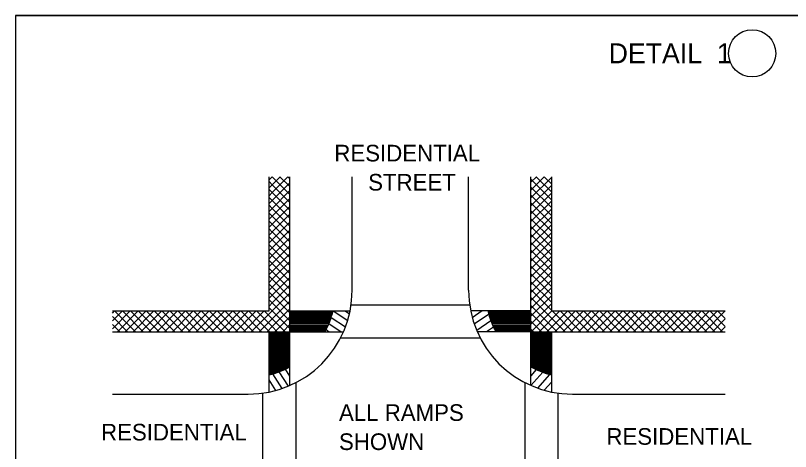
# Model space of a CAD drawing. Extents: x 1007 to 1035.5, y 1000.5 to 1021.5.
# Drawn here: x 1007 to 1016.32, y 1016.26 to 1021.5 of the extents above; entities that cross this region are included whole.
import ezdxf

# ---------------------------------------------------------------- set-up
doc = ezdxf.new("R2010")
doc.units = 0
for name, color, linetype in [('Level 1', 7, 'Continuous'), ('Level 10', 7, 'Continuous'), ('Level 11', 7, 'Continuous')]:
    doc.layers.add(name, color=color, linetype=linetype)

msp = doc.modelspace()

# ---------------------------------------------------------------- linework, layer by layer
at = {"layer": 'Level 1'}
for p, q in [((1010.05, 1017.95), (1010.05, 1019.5622)), ((1010.05, 1019.5247), (1010.087, 1019.5617)), ((1010.087, 1019.5617), (1010.0864, 1019.5622)), ((1010.087, 1019.3723), (1010.2769, 1019.5622)), ((1010.087, 1019.467), (1010.1822, 1019.5622)), ((1010.087, 1019.5618), (1010.0874, 1019.5622)), ((1010.3, 1019.3486), (1010.087, 1019.5617)), ((1010.3, 1019.4434), (1010.1813, 1019.5622)), ((1010.3, 1019.5382), (1010.276, 1019.5622)), ((1010.3, 1017.7), (1010.3, 1019.5622)), ((1011.05, 1018.2), (1011.05, 1019.5622)), ((1012.45, 1018.2), (1012.45, 1019.5622)), ((1013.2, 1017.7), (1013.2, 1019.5622)), ((1013.2, 1019.4019), (1013.3603, 1019.5622)), ((1013.2, 1019.4966), (1013.2656, 1019.5622)), ((1013.2, 1019.3071), (1013.45, 1019.5571)), ((1013.45, 1019.3768), (1013.2647, 1019.5622)), ((1013.45, 1019.4716), (1013.3594, 1019.5622)), ((1013.45, 1017.95), (1013.45, 1019.5622)), ((1010.087, 1019.4669), (1010.05, 1019.5039)), ((1010.05, 1019.4299), (1010.087, 1019.467)), ((1010.087, 1019.2775), (1010.3, 1019.4905)), ((1010.3, 1019.2539), (1010.087, 1019.467)), ((1013.45, 1019.2821), (1013.2, 1019.5321)), ((1013.2, 1019.2123), (1013.45, 1019.4623)), ((1010.087, 1019.3722), (1010.05, 1019.4091)), ((1010.05, 1019.3351), (1010.087, 1019.3722)), ((1010.087, 1019.1828), (1010.3, 1019.3958)), ((1010.3, 1019.1592), (1010.087, 1019.3723)), ((1013.45, 1019.1873), (1013.2, 1019.4373)), ((1013.2, 1019.1177), (1013.45, 1019.3677)), ((1010.087, 1019.2774), (1010.05, 1019.3143)), ((1010.05, 1019.2404), (1010.087, 1019.2774)), ((1010.087, 1019.088), (1010.3, 1019.301)), ((1010.3, 1019.0643), (1010.087, 1019.2774)), ((1013.45, 1019.0926), (1013.2, 1019.3426)), ((1013.2, 1019.0228), (1013.45, 1019.2728)), ((1010.087, 1019.1827), (1010.05, 1019.2196)), ((1010.05, 1019.1456), (1010.087, 1019.1827)), ((1010.087, 1018.9933), (1010.3, 1019.2063)), ((1010.3, 1018.9697), (1010.087, 1019.1828)), ((1013.45, 1018.9978), (1013.2, 1019.2478)), ((1013.2, 1018.9281), (1013.45, 1019.1781)), ((1010.087, 1019.0879), (1010.05, 1019.1248)), ((1010.05, 1019.0508), (1010.087, 1019.0879)), ((1010.087, 1018.8985), (1010.3, 1019.1115)), ((1010.3, 1018.8748), (1010.087, 1019.0879)), ((1013.45, 1018.9031), (1013.2, 1019.1531)), ((1013.2, 1018.8333), (1013.45, 1019.0833)), ((1010.087, 1018.9932), (1010.05, 1019.0301)), ((1010.05, 1018.9562), (1010.087, 1018.9932)), ((1010.087, 1018.8038), (1010.3, 1019.0168)), ((1010.3, 1018.7801), (1010.087, 1018.9932)), ((1013.45, 1018.8083), (1013.2, 1019.0583)), ((1013.2, 1018.7386), (1013.45, 1018.9886)), ((1010.087, 1018.8984), (1010.05, 1018.9353)), ((1010.05, 1018.8613), (1010.087, 1018.8984)), ((1010.087, 1018.709), (1010.3, 1018.922)), ((1010.3, 1018.6854), (1010.087, 1018.8985)), ((1013.45, 1018.7136), (1013.2, 1018.9636)), ((1013.2, 1018.6438), (1013.45, 1018.8938)), ((1010.087, 1018.8037), (1010.05, 1018.8407)), ((1010.05, 1018.7666), (1010.087, 1018.8037)), ((1010.087, 1018.6143), (1010.3, 1018.8273)), ((1010.3, 1018.5906), (1010.087, 1018.8037)), ((1013.45, 1018.6188), (1013.2, 1018.8688)), ((1013.2, 1018.5491), (1013.45, 1018.7991)), ((1010.087, 1018.7089), (1010.05, 1018.7459)), ((1010.05, 1018.6719), (1010.087, 1018.7089)), ((1010.087, 1018.5194), (1010.3, 1018.7324)), ((1010.3, 1018.4958), (1010.087, 1018.7089)), ((1013.45, 1018.5241), (1013.2, 1018.7741)), ((1013.2, 1018.4543), (1013.45, 1018.7043)), ((1010.087, 1018.6142), (1010.05, 1018.6511)), ((1010.05, 1018.5771), (1010.087, 1018.6142)), ((1010.087, 1018.4247), (1010.3, 1018.6377)), ((1010.3, 1018.4012), (1010.087, 1018.6143)), ((1013.45, 1018.4293), (1013.2, 1018.6793)), ((1013.2, 1018.3596), (1013.45, 1018.6096)), ((1010.087, 1018.5193), (1010.05, 1018.5563)), ((1010.05, 1018.4823), (1010.087, 1018.5194)), ((1010.087, 1018.3299), (1010.3, 1018.5429)), ((1010.3, 1018.3063), (1010.087, 1018.5194)), ((1013.45, 1018.3346), (1013.2, 1018.5846)), ((1010.087, 1018.4246), (1010.05, 1018.4616)), ((1010.05, 1018.3876), (1010.087, 1018.4246)), ((1010.087, 1018.2352), (1010.3, 1018.4482)), ((1010.3, 1018.2117), (1010.087, 1018.4247)), ((1013.2, 1018.2648), (1013.45, 1018.5148)), ((1013.45, 1018.2398), (1013.2, 1018.4898)), ((1010.087, 1018.3299), (1010.05, 1018.3668)), ((1010.05, 1018.2929), (1010.087, 1018.3299)), ((1010.087, 1018.1404), (1010.3, 1018.3534)), ((1010.3, 1018.1168), (1010.087, 1018.3299)), ((1013.2, 1018.1701), (1013.45, 1018.4201)), ((1013.45, 1018.1451), (1013.2, 1018.3951)), ((1010.087, 1018.2351), (1010.05, 1018.2721)), ((1010.087, 1018.0457), (1010.3, 1018.2587)), ((1013.2, 1018.0753), (1013.45, 1018.3253)), ((1013.45, 1018.0503), (1013.2, 1018.3003)), ((1010.05, 1018.1982), (1010.087, 1018.2352)), ((1010.087, 1018.1403), (1010.05, 1018.1773)), ((1010.3, 1018.0222), (1010.087, 1018.2352)), ((1010.087, 1017.9509), (1010.3, 1018.1639)), ((1013.2, 1017.9806), (1013.45, 1018.2306)), ((1013.45, 1017.9556), (1013.2, 1018.2056)), ((1010.05, 1018.1033), (1010.087, 1018.1403)), ((1010.087, 1018.0457), (1010.05, 1018.0826)), ((1010.3, 1017.9274), (1010.087, 1018.1404)), ((1010.087, 1017.8562), (1010.3, 1018.0692)), ((1013.2, 1017.8858), (1013.45, 1018.1358)), ((1013.6108, 1017.7), (1013.2, 1018.1108)), ((1010.05, 1018.0087), (1010.087, 1018.0457)), ((1010.087, 1017.9508), (1010.05, 1017.9878)), ((1010.3, 1017.8326), (1010.087, 1018.0457)), ((1010.087, 1017.7614), (1010.3, 1017.9744)), ((1011.0377, 1018.025), (1012.4623, 1018.025)), ((1013.2, 1017.791), (1013.45, 1018.041)), ((1013.5161, 1017.7), (1013.2, 1018.0161)), ((1008.1659, 1017.95), (1010.05, 1017.95)), ((1008.1659, 1017.7353), (1008.3806, 1017.95)), ((1008.1659, 1017.8301), (1008.2858, 1017.95)), ((1008.1659, 1017.9248), (1008.1911, 1017.95)), ((1008.3481, 1017.7), (1008.1659, 1017.8822)), ((1008.4428, 1017.7), (1008.1928, 1017.95)), ((1008.2253, 1017.7), (1008.4753, 1017.95)), ((1008.5375, 1017.7), (1008.2875, 1017.95)), ((1008.32, 1017.7), (1008.57, 1017.95)), ((1008.6323, 1017.7), (1008.3823, 1017.95)), ((1008.4148, 1017.7), (1008.6648, 1017.95)), ((1008.727, 1017.7), (1008.477, 1017.95)), ((1008.5096, 1017.7), (1008.7596, 1017.95)), ((1008.8218, 1017.7), (1008.5718, 1017.95)), ((1008.6043, 1017.7), (1008.8543, 1017.95)), ((1008.9166, 1017.7), (1008.6666, 1017.95)), ((1008.6991, 1017.7), (1008.9491, 1017.95)), ((1009.0113, 1017.7), (1008.7613, 1017.95)), ((1008.7938, 1017.7), (1009.0438, 1017.95)), ((1009.1061, 1017.7), (1008.8561, 1017.95)), ((1008.8886, 1017.7), (1009.1386, 1017.95)), ((1009.2008, 1017.7), (1008.9508, 1017.95)), ((1008.9833, 1017.7), (1009.2333, 1017.95)), ((1009.2956, 1017.7), (1009.0456, 1017.95)), ((1009.0781, 1017.7), (1009.3281, 1017.95)), ((1009.3903, 1017.7), (1009.1403, 1017.95)), ((1009.1728, 1017.7), (1009.4228, 1017.95)), ((1009.4851, 1017.7), (1009.2351, 1017.95)), ((1009.2676, 1017.7), (1009.5176, 1017.95)), ((1009.5798, 1017.7), (1009.3298, 1017.95)), ((1009.3624, 1017.7), (1009.6124, 1017.95)), ((1009.6746, 1017.7), (1009.4246, 1017.95)), ((1009.4571, 1017.7), (1009.7071, 1017.95)), ((1009.7693, 1017.7), (1009.5193, 1017.95)), ((1009.5518, 1017.7), (1009.8018, 1017.95)), ((1009.8641, 1017.7), (1009.6141, 1017.95)), ((1009.6467, 1017.7), (1009.8967, 1017.95)), ((1009.9588, 1017.7), (1009.7088, 1017.95)), ((1009.7413, 1017.7), (1009.9913, 1017.95)), ((1010.0536, 1017.7), (1009.8036, 1017.95)), ((1009.8361, 1017.7), (1010.087, 1017.9509)), ((1010.087, 1017.7613), (1009.8983, 1017.95)), ((1010.087, 1017.8561), (1009.9931, 1017.95)), ((1010.3, 1017.7379), (1010.087, 1017.9509)), ((1010.1203, 1017.7), (1010.3, 1017.8797)), ((1010.3, 1017.95), (1010.8198, 1017.95)), ((1010.3, 1017.9363), (1010.8164, 1017.9363)), ((1010.3, 1017.9212), (1010.8123, 1017.9212)), ((1010.3, 1017.906), (1010.808, 1017.906)), ((1010.3, 1017.8934), (1010.8043, 1017.8934)), ((1010.3, 1017.8783), (1010.7995, 1017.8783)), ((1010.3, 1017.8632), (1010.7945, 1017.8632)), ((1010.8198, 1017.95), (1011.0248, 1017.95)), ((1012.6802, 1017.95), (1012.4753, 1017.95)), ((1013.2, 1017.95), (1012.6802, 1017.95)), ((1013.2, 1017.9363), (1012.6836, 1017.9363)), ((1013.2, 1017.9212), (1012.6877, 1017.9212)), ((1013.2, 1017.906), (1012.692, 1017.906)), ((1013.2, 1017.8934), (1012.6958, 1017.8934)), ((1013.2, 1017.8783), (1012.7005, 1017.8783)), ((1013.2, 1017.8632), (1012.7055, 1017.8632)), ((1013.4213, 1017.7), (1013.2, 1017.9213)), ((1013.2037, 1017.7), (1013.4537, 1017.95)), ((1013.2983, 1017.7), (1013.5483, 1017.95)), ((1013.3932, 1017.7), (1013.6432, 1017.95)), ((1013.45, 1017.95), (1015.5376, 1017.95)), ((1013.7056, 1017.7), (1013.4556, 1017.95)), ((1013.4879, 1017.7), (1013.7379, 1017.95)), ((1013.8003, 1017.7), (1013.5503, 1017.95)), ((1013.5827, 1017.7), (1013.8327, 1017.95)), ((1013.8951, 1017.7), (1013.6451, 1017.95)), ((1013.6774, 1017.7), (1013.9274, 1017.95)), ((1013.9898, 1017.7), (1013.7398, 1017.95)), ((1013.7722, 1017.7), (1014.0222, 1017.95)), ((1014.0846, 1017.7), (1013.8346, 1017.95)), ((1013.8669, 1017.7), (1014.1169, 1017.95)), ((1014.1793, 1017.7), (1013.9293, 1017.95)), ((1013.9617, 1017.7), (1014.2117, 1017.95)), ((1014.2741, 1017.7), (1014.0241, 1017.95)), ((1014.0564, 1017.7), (1014.3064, 1017.95)), ((1014.3688, 1017.7), (1014.1188, 1017.95)), ((1014.1512, 1017.7), (1014.4012, 1017.95)), ((1014.4636, 1017.7), (1014.2136, 1017.95)), ((1014.2459, 1017.7), (1014.4959, 1017.95)), ((1014.5583, 1017.7), (1014.3083, 1017.95)), ((1014.3408, 1017.7), (1014.5908, 1017.95)), ((1014.6531, 1017.7), (1014.4031, 1017.95)), ((1014.4354, 1017.7), (1014.6854, 1017.95)), ((1014.7478, 1017.7), (1014.4978, 1017.95)), ((1014.5302, 1017.7), (1014.7802, 1017.95)), ((1014.7812, 1017.7615), (1014.5926, 1017.95)), ((1014.7812, 1017.8562), (1014.6873, 1017.95)), ((1014.7812, 1017.7615), (1014.9696, 1017.95)), ((1014.7812, 1017.8563), (1014.8748, 1017.95)), ((1015.0322, 1017.7), (1014.7822, 1017.95)), ((1014.8143, 1017.7), (1015.0643, 1017.95)), ((1015.1268, 1017.7), (1014.8768, 1017.95)), ((1014.9091, 1017.7), (1015.1591, 1017.95)), ((1015.2217, 1017.7), (1014.9717, 1017.95)), ((1015.0038, 1017.7), (1015.2538, 1017.95)), ((1015.3163, 1017.7), (1015.0663, 1017.95)), ((1015.0986, 1017.7), (1015.3486, 1017.95)), ((1015.4112, 1017.7), (1015.1612, 1017.95)), ((1015.1933, 1017.7), (1015.4433, 1017.95)), ((1015.5058, 1017.7), (1015.2558, 1017.95)), ((1015.2881, 1017.7), (1015.5376, 1017.9494)), ((1015.5376, 1017.763), (1015.3506, 1017.95)), ((1015.5376, 1017.8578), (1015.4454, 1017.95)), ((1008.2533, 1017.7), (1008.1659, 1017.7873)), ((1009.9309, 1017.7), (1010.087, 1017.8561)), ((1010.2432, 1017.7), (1010.087, 1017.8562)), ((1010.215, 1017.7), (1010.3, 1017.7849)), ((1010.3, 1017.848), (1010.7893, 1017.848)), ((1010.3, 1017.8303), (1010.7828, 1017.8303)), ((1010.3, 1017.8228), (1010.7799, 1017.8228)), ((1010.3, 1017.8102), (1010.775, 1017.8102)), ((1010.3, 1017.7976), (1010.7699, 1017.7976)), ((1010.3, 1017.7799), (1010.7623, 1017.7799)), ((1010.3, 1017.7698), (1010.7579, 1017.7698)), ((1013.2, 1017.848), (1012.7108, 1017.848)), ((1013.2, 1017.8303), (1012.7172, 1017.8303)), ((1013.2, 1017.8228), (1012.7201, 1017.8228)), ((1013.2, 1017.8102), (1012.725, 1017.8102)), ((1013.2, 1017.7976), (1012.7302, 1017.7976)), ((1013.2, 1017.7799), (1012.7377, 1017.7799)), ((1013.2, 1017.7698), (1012.7422, 1017.7698)), ((1013.3266, 1017.7), (1013.2, 1017.8266)), ((1014.625, 1017.7), (1014.7812, 1017.8562)), ((1014.9374, 1017.7), (1014.7812, 1017.8563)), ((1015.3828, 1017.7), (1015.5376, 1017.8547)), ((1008.1659, 1017.7), (1010.3, 1017.7)), ((1010.0256, 1017.7), (1010.087, 1017.7614)), ((1010.05, 1017.1802), (1010.05, 1017.7)), ((1010.0558, 1017.7), (1010.0558, 1017.1816)), ((1010.0648, 1017.7), (1010.0648, 1017.1839)), ((1010.0672, 1017.7), (1010.0672, 1017.1845)), ((1010.0739, 1017.7), (1010.0739, 1017.1863)), ((1010.0808, 1017.7), (1010.0808, 1017.1882)), ((1010.1483, 1017.7), (1010.087, 1017.7614)), ((1010.0876, 1017.7), (1010.0876, 1017.1901)), ((1010.0955, 1017.7), (1010.0955, 1017.1924)), ((1010.1092, 1017.7), (1010.1092, 1017.1965)), ((1010.1205, 1017.7), (1010.1205, 1017.2001)), ((1010.1308, 1017.7), (1010.1308, 1017.2034)), ((1010.1387, 1017.7), (1010.1387, 1017.2061)), ((1010.1501, 1017.7), (1010.1501, 1017.21)), ((1010.1614, 1017.7), (1010.1614, 1017.2141)), ((1010.1762, 1017.7), (1010.1762, 1017.2197)), ((1010.1898, 1017.7), (1010.1898, 1017.225)), ((1010.2023, 1017.7), (1010.2023, 1017.2301)), ((1010.2125, 1017.7), (1010.2125, 1017.2344)), ((1010.225, 1017.7), (1010.225, 1017.2398)), ((1010.2363, 1017.7), (1010.2363, 1017.2449)), ((1010.2488, 1017.7), (1010.2488, 1017.2507)), ((1010.2603, 1017.7), (1010.2603, 1017.2562)), ((1010.2728, 1017.7), (1010.2728, 1017.2624)), ((1010.2818, 1017.7), (1010.2818, 1017.267)), ((1010.2932, 1017.7), (1010.2932, 1017.273)), ((1010.3, 1017.7598), (1010.7533, 1017.7598)), ((1010.3, 1017.7497), (1010.7486, 1017.7497)), ((1010.3, 1017.7396), (1010.7437, 1017.7396)), ((1010.3, 1017.7244), (1010.7362, 1017.7244)), ((1010.3, 1017.7118), (1010.7297, 1017.7118)), ((1010.3, 1017.7), (1010.7233, 1017.7)), ((1010.3, 1017.2766), (1010.3, 1017.7)), ((1010.7233, 1017.7), (1010.9457, 1017.7)), ((1012.7767, 1017.7), (1012.5543, 1017.7)), ((1013.2, 1017.7598), (1012.7467, 1017.7598)), ((1013.2, 1017.7497), (1012.7515, 1017.7497)), ((1013.2, 1017.7396), (1012.7563, 1017.7396)), ((1013.2, 1017.7244), (1012.7639, 1017.7244)), ((1013.2, 1017.7118), (1012.7704, 1017.7118)), ((1013.2, 1017.7), (1012.7767, 1017.7)), ((1013.2318, 1017.7), (1013.2, 1017.7318)), ((1013.2, 1017.7), (1015.5376, 1017.7)), ((1013.2, 1017.2767), (1013.2, 1017.7)), ((1013.2068, 1017.7), (1013.2068, 1017.273)), ((1013.2182, 1017.7), (1013.2182, 1017.2671)), ((1013.2273, 1017.7), (1013.2273, 1017.2624)), ((1013.2398, 1017.7), (1013.2398, 1017.2562)), ((1013.2512, 1017.7), (1013.2512, 1017.2507)), ((1013.2637, 1017.7), (1013.2637, 1017.2449)), ((1013.275, 1017.7), (1013.275, 1017.2398)), ((1013.2875, 1017.7), (1013.2875, 1017.2344)), ((1013.2977, 1017.7), (1013.2977, 1017.2301)), ((1013.3102, 1017.7), (1013.3102, 1017.225)), ((1013.3238, 1017.7), (1013.3238, 1017.2197)), ((1013.3386, 1017.7), (1013.3386, 1017.2141)), ((1013.3499, 1017.7), (1013.3499, 1017.21)), ((1013.3613, 1017.7), (1013.3613, 1017.2061)), ((1013.3693, 1017.7), (1013.3693, 1017.2034)), ((1013.3795, 1017.7), (1013.3795, 1017.2001)), ((1013.3908, 1017.7), (1013.3908, 1017.1965)), ((1013.4045, 1017.7), (1013.4045, 1017.1924)), ((1013.4124, 1017.7), (1013.4124, 1017.1901)), ((1013.4193, 1017.7), (1013.4193, 1017.1882)), ((1013.4261, 1017.7), (1013.4261, 1017.1863)), ((1013.4328, 1017.7), (1013.4328, 1017.1845)), ((1013.4352, 1017.7), (1013.4352, 1017.1839)), ((1013.4443, 1017.7), (1013.4443, 1017.1816)), ((1013.45, 1017.1802), (1013.45, 1017.7)), ((1014.7197, 1017.7), (1014.7812, 1017.7615)), ((1014.8426, 1017.7), (1014.7812, 1017.7615)), ((1015.4776, 1017.7), (1015.5376, 1017.7599)), ((1010.9099, 1017.625), (1012.5901, 1017.625)), ((1010.3, 1017.0543), (1010.3, 1017.2766)), ((1013.2, 1017.0543), (1013.2, 1017.2767)), ((1010.05, 1016.9753), (1010.05, 1017.1802)), ((1013.45, 1016.9753), (1013.45, 1017.1802)), ((1010.375, 1015.4098), (1010.375, 1017.0901)), ((1013.125, 1017.0901), (1013.125, 1015.4098)), ((1008.1659, 1016.95), (1009.8, 1016.95)), ((1009.975, 1015.5377), (1009.975, 1016.9623)), ((1013.525, 1016.9623), (1013.525, 1015.5377)), ((1013.7, 1016.95), (1015.5376, 1016.95))]:
    msp.add_line(p, q, dxfattribs=at)
msp.add_circle((1015.8616, 1021.0455), 0.284, dxfattribs=at)
for centre, radius, start, end in [((1009.8, 1018.2), 1.25, 270, 0), ((1013.7, 1018.2), 1.25, 180, 270), ((1009.8, 1018.2), 1.05, 331.56544, 346.37165), ((1013.7, 1018.2), 1.05, 193.77204, 208.43456), ((1009.8, 1018.2), 1.05, 283.77344, 298.43611), ((1013.7, 1018.2), 1.05, 241.56233, 256.22515)]:
    msp.add_arc(centre, radius, start, end, dxfattribs=at)
at = {"layer": 'Level 10'}
for q in [(1035.5, 1021.5), (1007, 1000.5)]:
    msp.add_line((1007, 1021.5), q, dxfattribs=at)
at = {"layer": 'Level 11'}
for p, q in [((1010.7977, 1017.8725), (1010.9701, 1017.7601)), ((1010.8224, 1017.95), (1010.9961, 1017.8367)), ((1010.9659, 1017.95), (1011.0174, 1017.9164)), ((1012.6156, 1017.95), (1012.4947, 1017.8686)), ((1012.6918, 1017.9067), (1012.519, 1017.7904)), ((1010.7697, 1017.7972), (1010.9187, 1017.7)), ((1012.7175, 1017.8296), (1012.5478, 1017.7153)), ((1010.7365, 1017.7252), (1010.7752, 1017.7)), ((1012.7485, 1017.7559), (1012.6654, 1017.7)), ((1010.2833, 1017.0472), (1010.1734, 1017.2186)), ((1010.3, 1017.1664), (1010.2466, 1017.2497)), ((1013.265, 1017.2443), (1013.2, 1017.1718)), ((1013.342, 1017.2129), (1013.2, 1017.0543)), ((1010.1308, 1016.9945), (1010.05, 1017.1206)), ((1010.2085, 1017.0186), (1010.0968, 1017.1928)), ((1013.424, 1017.1869), (1013.2776, 1017.0235)), ((1013.45, 1017.0984), (1013.3594, 1016.9973))]:
    msp.add_line(p, q, dxfattribs=at)
msp.add_lwpolyline([(1007, 1000.5), (1035.5, 1000.5), (1035.5, 1021.5), (1007, 1021.5)], close=True, dxfattribs=at)

# ---------------------------------------------------------------- texts
at = {"layer": 'Level 1'}
for s, height, p in [('DETAIL  1', 0.24, (1014.1354, 1020.9258)), ('RESIDENTIAL', 0.2, (1010.8353, 1019.7462)), ('STREET', 0.2, (1011.2423, 1019.3962)), ('ALL RAMPS', 0.2, (1010.8913, 1016.6286)), ('RESIDENTIAL', 0.2, (1008.029, 1016.3931)), ('SHOWN', 0.2, (1010.8913, 1016.2786)), ('RESIDENTIAL', 0.2, (1014.108, 1016.3417))]:
    msp.add_text(s, height=height, dxfattribs=at).set_placement(p)

doc.saveas('drawing.dxf')
